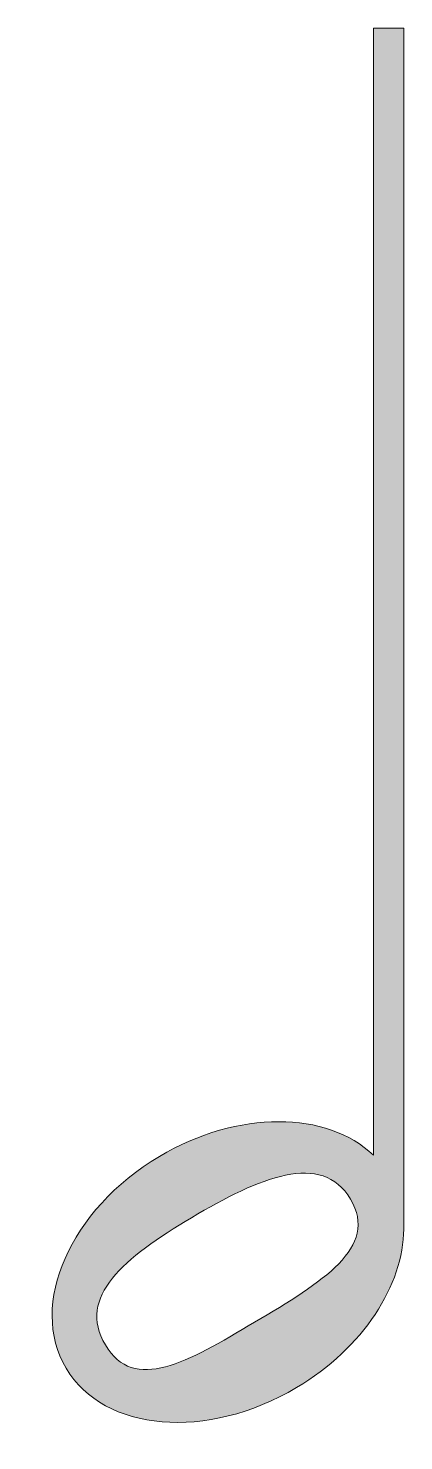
# Model space of a CAD drawing. Header units: inches. Extents: x 45.2 to 55, y -68.4 to -31.7.
import ezdxf

# ---------------------------------------------------------------- set-up
doc = ezdxf.new("R2010")
doc.units = ezdxf.units.IN
doc.header["$MEASUREMENT"] = 0
doc.layers.add('Layer 1', color=7, linetype='Continuous')

msp = doc.modelspace()

# ---------------------------------------------------------------- hatches: boundary and pattern name
at = {"layer": 'Layer 1', "true_color": 0x231f20}
h = msp.add_hatch(color=250, dxfattribs=at)
h.dxf.hatch_style = 2
edge = h.paths.add_edge_path()
edge.add_spline(control_points=[(54.191, -31.726), (54.191, -31.726), (54.191, -60.953), (54.191, -60.953), (52.994, -59.801), (50.676, -59.772), (48.634, -60.985), (46.313, -62.364), (45.229, -64.823), (46.213, -66.478), (47.196, -68.133), (49.874, -68.357), (52.195, -66.978), (53.928, -65.949), (54.971, -64.316), (54.978, -62.866), (54.978, -62.866), (54.979, -62.866), (54.979, -62.866), (54.979, -62.866), (54.979, -31.726), (54.979, -31.726), (54.979, -31.726), (54.191, -31.726), (54.191, -31.726)], knot_values=[0, 0, 0, 0, 1, 1, 1, 2, 2, 2, 3, 3, 3, 4, 4, 4, 5, 5, 5, 6, 6, 6, 7, 7, 7, 8, 8, 8, 8], degree=3, periodic=1)
edge = h.paths.add_edge_path()
edge.add_spline(control_points=[(51.107, -65.283), (49.35, -66.327), (47.977, -67.125), (47.233, -65.872), (46.488, -64.619), (47.713, -63.616), (49.47, -62.572), (51.227, -61.528), (52.851, -60.838), (53.596, -62.091), (54.341, -63.345), (52.864, -64.239), (51.107, -65.283)], knot_values=[0, 0, 0, 0, 1, 1, 1, 2, 2, 2, 3, 3, 3, 4, 4, 4, 4], degree=3, periodic=1)

# ---------------------------------------------------------------- linework, layer by layer
at = {"layer": 'Layer 1', "lineweight": 0}
for points, knots in [([(54.191, -31.726), (54.191, -31.726), (54.191, -60.953), (54.191, -60.953), (52.994, -59.801), (50.676, -59.772), (48.634, -60.985), (46.313, -62.364), (45.229, -64.823), (46.213, -66.478), (47.196, -68.133), (49.874, -68.357), (52.195, -66.978), (53.928, -65.949), (54.971, -64.316), (54.978, -62.866), (54.978, -62.866), (54.979, -62.866), (54.979, -62.866), (54.979, -62.866), (54.979, -31.726), (54.979, -31.726), (54.979, -31.726), (54.191, -31.726), (54.191, -31.726)], [0, 0, 0, 0, 1, 1, 1, 2, 2, 2, 3, 3, 3, 4, 4, 4, 5, 5, 5, 6, 6, 6, 7, 7, 7, 8, 8, 8, 8]), ([(51.107, -65.283), (49.35, -66.327), (47.977, -67.125), (47.233, -65.872), (46.488, -64.619), (47.713, -63.616), (49.47, -62.572), (51.227, -61.528), (52.851, -60.838), (53.596, -62.091), (54.341, -63.345), (52.864, -64.239), (51.107, -65.283)], [0, 0, 0, 0, 1, 1, 1, 2, 2, 2, 3, 3, 3, 4, 4, 4, 4])]:
    msp.add_open_spline(points, degree=3, knots=knots, dxfattribs=at)

doc.saveas('drawing.dxf')
